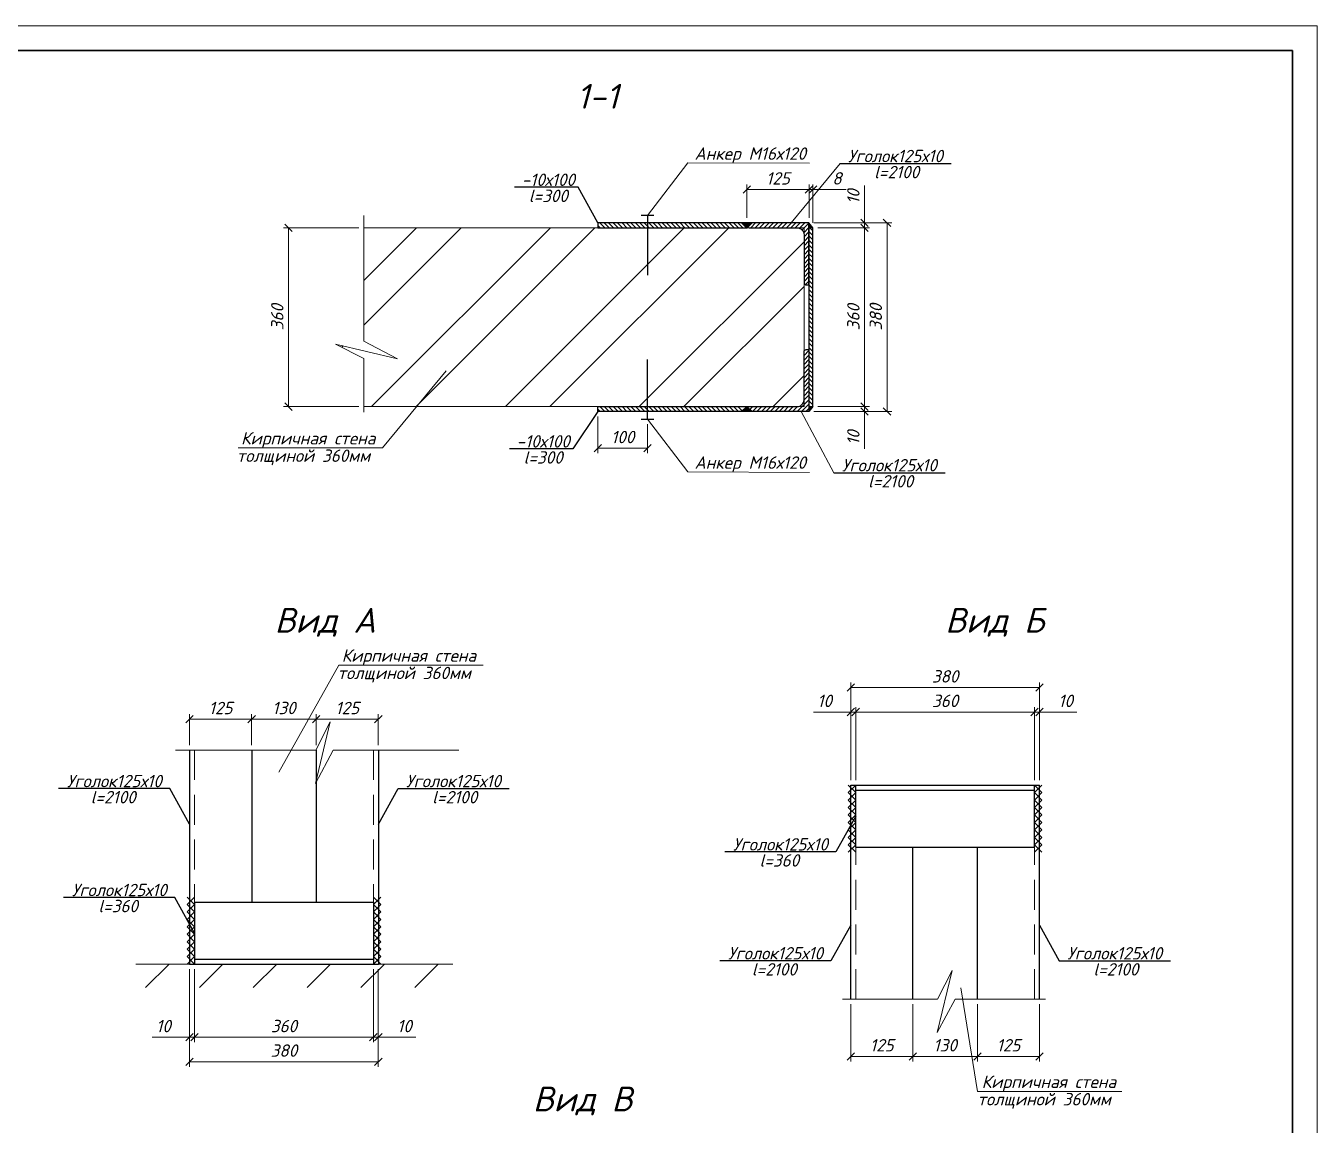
# Model space of a CAD drawing. Header units: millimetres. Extents: x 19346 to 188849, y 18183 to 1386204.
# Drawn here: x 121005 to 123604, y 27847 to 30060 of the extents above; entities that cross this region are included whole.
import ezdxf

# ---------------------------------------------------------------- set-up
doc = ezdxf.new("R2010")
doc.units = ezdxf.units.MM
doc.linetypes.add('Пунктир 2мм', pattern=[3, 2, -1])
doc.layers.get('DEFPOINTS').update_dxf_attribs({"color": 1})
doc.layers.add('013', color=7, linetype='Continuous', lineweight=13)
doc.layers.add('030', color=7, linetype='Continuous', lineweight=30)
doc.styles.add('10', font='isocpeui.ttf', dxfattribs={"height": 25})
doc.styles.add('GOST', font='isocpeur.TTF')
doc.dimstyles.new('10', dxfattribs={"dimtxt": 37.5, "dimasz": 15, "dimexe": 10, "dimexo": 10, "dimgap": 10, "dimtad": 1, "dimtxsty": '10', "dimblk": 'OBLIQUE', "dimcen": 2.5, "dimadec": 0, "dimazin": 0, "dimtfac": 1, "dimtmove": 0, "dimatfit": 3, "dimfxl": 1, "dimlwd": 15, "dimlwe": 15, "dimarcsym": 0})
pattern_1 = [(135, (7782.355, 509.553), (-4.49012806, -4.49012806), [])]

# ---------------------------------------------------------------- blocks, each defined once
blk = doc.blocks.new('*U16')
at = {"color": 44, "lineweight": 20, "ltscale": 10}
for p, q in [((594, 420), (0, 420)), ((594, 0), (594, 420))]:
    blk.add_line(p, q, dxfattribs=at)
at = {"color": 137, "lineweight": 35, "ltscale": 10}
for p, q in [((589, 415), (20, 415)), ((589, 5), (589, 415))]:
    blk.add_line(p, q, dxfattribs=at)
at = {"color": 44, "lineweight": 13, "style": 'GOST', "oblique": 10, "width": 0.8}
for tag in ['ФОРМАТВЕРТ', 'ФОРМАТГОРИЗ']:
    blk.add_attdef(tag, (542.98, 1.6), '', height=2, dxfattribs=at)
blk = doc.blocks.new('*U174')
blk.add_lwpolyline([(-34.5, 90.5), (-29.1, 90.5, -0.414214), (-24.5, 85.9), (-24.5, -10.5, 0.414214), (-10.5, -24.5), (85.9, -24.5, -0.414214), (90.5, -29.1), (90.5, -34.5), (-34.5, -34.5)], format="xyb", close=True)
blk = doc.blocks.new('_OBLIQUE')
at = {"color": 0, "linetype": 'ByBlock'}
blk.add_line((-0.5, -0.5), (0.5, 0.5), dxfattribs=at)
blk = doc.blocks.new('*D244')
at = {"color": 0, "lineweight": 15, "ltscale": 100, "transparency": 16777216}
for p, q in [((121675.1, 29653.6), (121523.2, 29653.6)), ((121533.2, 29293.6), (121533.2, 29653.6)), ((121675.1, 29293.6), (121523.2, 29293.6))]:
    blk.add_line(p, q, dxfattribs=at)
at = {"layer": 'DEFPOINTS', "color": 0, "ltscale": 100, "transparency": 16777216}
for p in [(121533.2, 29653.6), (121685.1, 29653.6), (121685.1, 29293.6)]:
    blk.add_point(p, dxfattribs=at)
at = {"color": 0, "lineweight": 15, "ltscale": 100, "transparency": 16777216, "xscale": 15, "yscale": 15, "zscale": 15}
for p, rotation in [((121533.2, 29653.6), 90), ((121533.2, 29293.6), 270)]:
    blk.add_blockref('_OBLIQUE', p, dxfattribs=dict(at, rotation=rotation))
at = {"color": 0, "ltscale": 100, "transparency": 16777216, "insert": (121510.7, 29473.6), "char_height": 25, "attachment_point": 5, "rotation": 90, "style": '10'}
blk.add_mtext('360', dxfattribs=at)
blk = doc.blocks.new('*D245')
at = {"color": 0, "lineweight": 15, "ltscale": 100, "transparency": 16777216}
for p, q in [((122456.1, 29673.6), (122456.1, 29740.6)), ((122581.1, 29673.6), (122581.1, 29740.6)), ((122581.1, 29730.6), (122456.1, 29730.6))]:
    blk.add_line(p, q, dxfattribs=at)
at = {"layer": 'DEFPOINTS', "color": 0, "ltscale": 100, "transparency": 16777216}
for p in [(122456.1, 29730.6), (122456.1, 29663.6), (122581.1, 29663.6)]:
    blk.add_point(p, dxfattribs=at)
at = {"color": 0, "lineweight": 15, "ltscale": 100, "transparency": 16777216, "xscale": 15, "yscale": 15, "zscale": 15, "rotation": 180}
blk.add_blockref('_OBLIQUE', (122456.1, 29730.6), dxfattribs=at)
at = {"color": 0, "lineweight": 15, "ltscale": 100, "transparency": 16777216, "xscale": 15, "yscale": 15, "zscale": 15}
blk.add_blockref('_OBLIQUE', (122581.1, 29730.6), dxfattribs=at)
at = {"color": 0, "ltscale": 100, "transparency": 16777216, "insert": (122518.6, 29753.1), "char_height": 25, "attachment_point": 5, "style": '10'}
blk.add_mtext('125', dxfattribs=at)
blk = doc.blocks.new('*D246')
at = {"color": 0, "lineweight": 15, "ltscale": 100, "transparency": 16777216}
for p, q in [((122581.1, 29673.6), (122581.1, 29740.6)), ((122589.1, 29663.6), (122589.1, 29740.6)), ((122581.1, 29730.6), (122566.1, 29730.6)), ((122581.1, 29730.6), (122589.1, 29730.6)), ((122589.1, 29730.6), (122655.7, 29730.6))]:
    blk.add_line(p, q, dxfattribs=at)
at = {"layer": 'DEFPOINTS', "color": 0, "ltscale": 100, "transparency": 16777216}
for p in [(122589.1, 29730.6), (122581.1, 29663.6), (122589.1, 29653.6)]:
    blk.add_point(p, dxfattribs=at)
at = {"color": 0, "lineweight": 15, "ltscale": 100, "transparency": 16777216, "xscale": 15, "yscale": 15, "zscale": 15}
blk.add_blockref('_OBLIQUE', (122581.1, 29730.6), dxfattribs=at)
at = {"color": 0, "lineweight": 15, "ltscale": 100, "transparency": 16777216, "xscale": 15, "yscale": 15, "zscale": 15, "rotation": 180}
blk.add_blockref('_OBLIQUE', (122589.1, 29730.6), dxfattribs=at)
at = {"color": 0, "ltscale": 100, "transparency": 16777216, "insert": (122637.4, 29753.1), "char_height": 25, "attachment_point": 5, "style": '10'}
blk.add_mtext('8', dxfattribs=at)
blk = doc.blocks.new('*D247')
at = {"color": 0, "lineweight": 15, "ltscale": 100, "transparency": 16777216}
for p, q in [((122692.9, 29293.6), (122692.9, 29308.6)), ((122591.1, 29283.6), (122702.9, 29283.6)), ((122599.1, 29293.6), (122702.9, 29293.6)), ((122692.9, 29293.6), (122692.9, 29283.6)), ((122692.9, 29283.6), (122692.9, 29208.4))]:
    blk.add_line(p, q, dxfattribs=at)
at = {"layer": 'DEFPOINTS', "color": 0, "ltscale": 100, "transparency": 16777216}
for p in [(122581.1, 29283.6), (122589.1, 29293.6), (122692.9, 29283.6)]:
    blk.add_point(p, dxfattribs=at)
at = {"color": 0, "lineweight": 15, "ltscale": 100, "transparency": 16777216, "xscale": 15, "yscale": 15, "zscale": 15}
for p, rotation in [((122692.9, 29293.6), 270), ((122692.9, 29283.6), 90)]:
    blk.add_blockref('_OBLIQUE', p, dxfattribs=dict(at, rotation=rotation))
at = {"color": 0, "ltscale": 100, "transparency": 16777216, "insert": (122670.4, 29231), "char_height": 25, "attachment_point": 5, "rotation": 90, "style": '10'}
blk.add_mtext('10', dxfattribs=at)
blk = doc.blocks.new('*D248')
at = {"color": 0, "lineweight": 15, "ltscale": 100, "transparency": 16777216}
for p, q in [((122599.1, 29653.6), (122702.9, 29653.6)), ((122692.9, 29293.6), (122692.9, 29653.6)), ((122599.1, 29293.6), (122702.9, 29293.6))]:
    blk.add_line(p, q, dxfattribs=at)
at = {"layer": 'DEFPOINTS', "color": 0, "ltscale": 100, "transparency": 16777216}
for p in [(122589.1, 29653.6), (122692.9, 29653.6), (122589.1, 29293.6)]:
    blk.add_point(p, dxfattribs=at)
at = {"color": 0, "lineweight": 15, "ltscale": 100, "transparency": 16777216, "xscale": 15, "yscale": 15, "zscale": 15}
for p, rotation in [((122692.9, 29653.6), 90), ((122692.9, 29293.6), 270)]:
    blk.add_blockref('_OBLIQUE', p, dxfattribs=dict(at, rotation=rotation))
at = {"color": 0, "ltscale": 100, "transparency": 16777216, "insert": (122670.4, 29473.6), "char_height": 25, "attachment_point": 5, "rotation": 90, "style": '10'}
blk.add_mtext('360', dxfattribs=at)
blk = doc.blocks.new('*D214')
at = {"color": 0, "lineweight": 15, "ltscale": 100, "transparency": 16777216}
for p, q in [((122692.9, 29663.6), (122692.9, 29738.8)), ((122591.1, 29663.6), (122702.9, 29663.6)), ((122692.9, 29653.6), (122692.9, 29663.6)), ((122599.1, 29653.6), (122702.9, 29653.6)), ((122692.9, 29653.6), (122692.9, 29638.6))]:
    blk.add_line(p, q, dxfattribs=at)
at = {"layer": 'DEFPOINTS', "color": 0, "ltscale": 100, "transparency": 16777216}
for p in [(122581.1, 29663.6), (122692.9, 29663.6), (122589.1, 29653.6)]:
    blk.add_point(p, dxfattribs=at)
at = {"color": 0, "lineweight": 15, "ltscale": 100, "transparency": 16777216, "xscale": 15, "yscale": 15, "zscale": 15}
for p, rotation in [((122692.9, 29663.6), 270), ((122692.9, 29653.6), 90)]:
    blk.add_blockref('_OBLIQUE', p, dxfattribs=dict(at, rotation=rotation))
at = {"color": 0, "ltscale": 100, "transparency": 16777216, "insert": (122670.4, 29716.2), "char_height": 25, "attachment_point": 5, "rotation": 90, "style": '10'}
blk.add_mtext('10', dxfattribs=at)
blk = doc.blocks.new('*D215')
at = {"color": 0, "lineweight": 15, "ltscale": 100, "transparency": 16777216}
for p, q in [((122591.1, 29663.6), (122748.1, 29663.6)), ((122738.1, 29283.6), (122738.1, 29663.6)), ((122591.1, 29283.6), (122748.1, 29283.6))]:
    blk.add_line(p, q, dxfattribs=at)
at = {"layer": 'DEFPOINTS', "color": 0, "ltscale": 100, "transparency": 16777216}
for p in [(122581.1, 29663.6), (122738.1, 29663.6), (122581.1, 29283.6)]:
    blk.add_point(p, dxfattribs=at)
at = {"color": 0, "lineweight": 15, "ltscale": 100, "transparency": 16777216, "xscale": 15, "yscale": 15, "zscale": 15}
for p, rotation in [((122738.1, 29663.6), 90), ((122738.1, 29283.6), 270)]:
    blk.add_blockref('_OBLIQUE', p, dxfattribs=dict(at, rotation=rotation))
at = {"color": 0, "ltscale": 100, "transparency": 16777216, "insert": (122715.6, 29473.6), "char_height": 25, "attachment_point": 5, "rotation": 90, "style": '10'}
blk.add_mtext('380', dxfattribs=at)
blk = doc.blocks.new('*D249')
at = {"color": 0, "lineweight": 15, "ltscale": 100, "transparency": 16777216}
for p, q in [((122156.1, 29273.6), (122156.1, 29199.9)), ((122256.1, 29258.6), (122256.1, 29199.9)), ((122156.1, 29209.9), (122256.1, 29209.9))]:
    blk.add_line(p, q, dxfattribs=at)
at = {"layer": 'DEFPOINTS', "color": 0, "ltscale": 100, "transparency": 16777216}
for p in [(122156.1, 29283.6), (122256.1, 29268.6), (122256.1, 29209.9)]:
    blk.add_point(p, dxfattribs=at)
at = {"color": 0, "lineweight": 15, "ltscale": 100, "transparency": 16777216, "xscale": 15, "yscale": 15, "zscale": 15, "rotation": 180}
blk.add_blockref('_OBLIQUE', (122156.1, 29209.9), dxfattribs=at)
at = {"color": 0, "lineweight": 15, "ltscale": 100, "transparency": 16777216, "xscale": 15, "yscale": 15, "zscale": 15}
blk.add_blockref('_OBLIQUE', (122256.1, 29209.9), dxfattribs=at)
at = {"color": 0, "ltscale": 100, "transparency": 16777216, "insert": (122206.1, 29232.4), "char_height": 25, "attachment_point": 5, "style": '10'}
blk.add_mtext('100', dxfattribs=at)
blk = doc.blocks.new('*D211')
at = {"color": 0, "lineweight": 15, "ltscale": 100, "transparency": 16777216}
for p, q in [((121344.1, 28161.4), (121344.1, 28014.1)), ((121704.1, 28161.4), (121704.1, 28014.1)), ((121344.1, 28024.1), (121704.1, 28024.1))]:
    blk.add_line(p, q, dxfattribs=at)
at = {"layer": 'DEFPOINTS', "color": 0, "ltscale": 100, "transparency": 16777216}
for p in [(121344.1, 28171.4), (121704.1, 28171.4), (121704.1, 28024.1)]:
    blk.add_point(p, dxfattribs=at)
at = {"color": 0, "lineweight": 15, "ltscale": 100, "transparency": 16777216, "xscale": 15, "yscale": 15, "zscale": 15, "rotation": 180}
blk.add_blockref('_OBLIQUE', (121344.1, 28024.1), dxfattribs=at)
at = {"color": 0, "lineweight": 15, "ltscale": 100, "transparency": 16777216, "xscale": 15, "yscale": 15, "zscale": 15}
blk.add_blockref('_OBLIQUE', (121704.1, 28024.1), dxfattribs=at)
at = {"color": 0, "ltscale": 100, "transparency": 16777216, "insert": (121524.1, 28046.6), "char_height": 25, "attachment_point": 5, "style": '10'}
blk.add_mtext('360', dxfattribs=at)
blk = doc.blocks.new('*D230')
at = {"layer": '013', "color": 0, "lineweight": 15, "ltscale": 100, "transparency": 16777216}
for p, q in [((121334.1, 28161.4), (121334.1, 28014.1)), ((121344.1, 28161.4), (121344.1, 28014.1)), ((121334.1, 28024.1), (121259, 28024.1)), ((121344.1, 28024.1), (121334.1, 28024.1)), ((121344.1, 28024.1), (121359.1, 28024.1))]:
    blk.add_line(p, q, dxfattribs=at)
at = {"layer": 'DEFPOINTS', "color": 0, "ltscale": 100, "transparency": 16777216}
for p in [(121334.1, 28171.4), (121344.1, 28171.4), (121334.1, 28024.1)]:
    blk.add_point(p, dxfattribs=at)
at = {"layer": '013', "color": 0, "lineweight": 15, "ltscale": 100, "transparency": 16777216, "xscale": 15, "yscale": 15, "zscale": 15}
blk.add_blockref('_OBLIQUE', (121334.1, 28024.1), dxfattribs=at)
at = {"layer": '013', "color": 0, "lineweight": 15, "ltscale": 100, "transparency": 16777216, "xscale": 15, "yscale": 15, "zscale": 15, "rotation": 180}
blk.add_blockref('_OBLIQUE', (121344.1, 28024.1), dxfattribs=at)
at = {"layer": '013', "color": 0, "ltscale": 100, "transparency": 16777216, "insert": (121281.6, 28046.6), "char_height": 25, "attachment_point": 5, "style": '10'}
blk.add_mtext('10', dxfattribs=at)
blk = doc.blocks.new('*D226')
at = {"layer": '013', "color": 0, "lineweight": 15, "ltscale": 100, "transparency": 16777216}
for p, q in [((121704.1, 28161.4), (121704.1, 28014.1)), ((121714.1, 28161.4), (121714.1, 28014.1)), ((121704.1, 28024.1), (121689.1, 28024.1)), ((121704.1, 28024.1), (121714.1, 28024.1)), ((121714.1, 28024.1), (121789.3, 28024.1))]:
    blk.add_line(p, q, dxfattribs=at)
at = {"layer": 'DEFPOINTS', "color": 0, "ltscale": 100, "transparency": 16777216}
for p in [(121704.1, 28171.4), (121714.1, 28171.4), (121714.1, 28024.1)]:
    blk.add_point(p, dxfattribs=at)
at = {"layer": '013', "color": 0, "lineweight": 15, "ltscale": 100, "transparency": 16777216, "xscale": 15, "yscale": 15, "zscale": 15}
blk.add_blockref('_OBLIQUE', (121704.1, 28024.1), dxfattribs=at)
at = {"layer": '013', "color": 0, "lineweight": 15, "ltscale": 100, "transparency": 16777216, "xscale": 15, "yscale": 15, "zscale": 15, "rotation": 180}
blk.add_blockref('_OBLIQUE', (121714.1, 28024.1), dxfattribs=at)
at = {"layer": '013', "color": 0, "ltscale": 100, "transparency": 16777216, "insert": (121766.7, 28046.6), "char_height": 25, "attachment_point": 5, "style": '10'}
blk.add_mtext('10', dxfattribs=at)
blk = doc.blocks.new('*D222')
at = {"layer": '013', "color": 0, "lineweight": 15, "ltscale": 100, "transparency": 16777216}
for p, q in [((121334.1, 28161.4), (121334.1, 27964.8)), ((121714.1, 28161.4), (121714.1, 27964.8)), ((121334.1, 27974.8), (121714.1, 27974.8))]:
    blk.add_line(p, q, dxfattribs=at)
at = {"layer": 'DEFPOINTS', "color": 0, "ltscale": 100, "transparency": 16777216}
for p in [(121334.1, 28171.4), (121714.1, 28171.4), (121714.1, 27974.8)]:
    blk.add_point(p, dxfattribs=at)
at = {"layer": '013', "color": 0, "lineweight": 15, "ltscale": 100, "transparency": 16777216, "xscale": 15, "yscale": 15, "zscale": 15, "rotation": 180}
blk.add_blockref('_OBLIQUE', (121334.1, 27974.8), dxfattribs=at)
at = {"layer": '013', "color": 0, "lineweight": 15, "ltscale": 100, "transparency": 16777216, "xscale": 15, "yscale": 15, "zscale": 15}
blk.add_blockref('_OBLIQUE', (121714.1, 27974.8), dxfattribs=at)
at = {"layer": '013', "color": 0, "ltscale": 100, "transparency": 16777216, "insert": (121524.1, 27997.3), "char_height": 25, "attachment_point": 5, "style": '10'}
blk.add_mtext('380', dxfattribs=at)
blk = doc.blocks.new('*D223')
at = {"color": 0, "lineweight": 15, "ltscale": 100, "transparency": 16777216}
for p, q in [((122675.1, 28541.6), (122675.1, 28688.8)), ((122675.1, 28678.8), (123035.1, 28678.8)), ((123035.1, 28541.6), (123035.1, 28688.8))]:
    blk.add_line(p, q, dxfattribs=at)
at = {"layer": 'DEFPOINTS', "color": 0, "ltscale": 100, "transparency": 16777216}
for p in [(123035.1, 28678.8), (122675.1, 28531.6), (123035.1, 28531.6)]:
    blk.add_point(p, dxfattribs=at)
at = {"color": 0, "lineweight": 15, "ltscale": 100, "transparency": 16777216, "xscale": 15, "yscale": 15, "zscale": 15, "rotation": 180}
blk.add_blockref('_OBLIQUE', (122675.1, 28678.8), dxfattribs=at)
at = {"color": 0, "lineweight": 15, "ltscale": 100, "transparency": 16777216, "xscale": 15, "yscale": 15, "zscale": 15}
blk.add_blockref('_OBLIQUE', (123035.1, 28678.8), dxfattribs=at)
at = {"color": 0, "ltscale": 100, "transparency": 16777216, "insert": (122855.1, 28701.3), "char_height": 25, "attachment_point": 5, "style": '10'}
blk.add_mtext('360', dxfattribs=at)
blk = doc.blocks.new('*D251')
at = {"layer": '013', "color": 0, "lineweight": 15, "ltscale": 100, "transparency": 16777216}
for p, q in [((122665.1, 28678.8), (122589.9, 28678.8)), ((122665.1, 28541.6), (122665.1, 28688.8)), ((122675.1, 28678.8), (122665.1, 28678.8)), ((122675.1, 28541.6), (122675.1, 28688.8)), ((122675.1, 28678.8), (122690.1, 28678.8))]:
    blk.add_line(p, q, dxfattribs=at)
at = {"layer": 'DEFPOINTS', "color": 0, "ltscale": 100, "transparency": 16777216}
for p in [(122665.1, 28678.8), (122665.1, 28531.6), (122675.1, 28531.6)]:
    blk.add_point(p, dxfattribs=at)
at = {"layer": '013', "color": 0, "lineweight": 15, "ltscale": 100, "transparency": 16777216, "xscale": 15, "yscale": 15, "zscale": 15}
blk.add_blockref('_OBLIQUE', (122665.1, 28678.8), dxfattribs=at)
at = {"layer": '013', "color": 0, "lineweight": 15, "ltscale": 100, "transparency": 16777216, "xscale": 15, "yscale": 15, "zscale": 15, "rotation": 180}
blk.add_blockref('_OBLIQUE', (122675.1, 28678.8), dxfattribs=at)
at = {"layer": '013', "color": 0, "ltscale": 100, "transparency": 16777216, "insert": (122612.5, 28701.3), "char_height": 25, "attachment_point": 5, "style": '10'}
blk.add_mtext('10', dxfattribs=at)
blk = doc.blocks.new('*D224')
at = {"layer": '013', "color": 0, "lineweight": 15, "ltscale": 100, "transparency": 16777216}
for p, q in [((123035.1, 28678.8), (123020.1, 28678.8)), ((123035.1, 28541.6), (123035.1, 28688.8)), ((123035.1, 28678.8), (123045.1, 28678.8)), ((123045.1, 28541.6), (123045.1, 28688.8)), ((123045.1, 28678.8), (123120.3, 28678.8))]:
    blk.add_line(p, q, dxfattribs=at)
at = {"layer": 'DEFPOINTS', "color": 0, "ltscale": 100, "transparency": 16777216}
for p in [(123045.1, 28678.8), (123035.1, 28531.6), (123045.1, 28531.6)]:
    blk.add_point(p, dxfattribs=at)
at = {"layer": '013', "color": 0, "lineweight": 15, "ltscale": 100, "transparency": 16777216, "xscale": 15, "yscale": 15, "zscale": 15}
blk.add_blockref('_OBLIQUE', (123035.1, 28678.8), dxfattribs=at)
at = {"layer": '013', "color": 0, "lineweight": 15, "ltscale": 100, "transparency": 16777216, "xscale": 15, "yscale": 15, "zscale": 15, "rotation": 180}
blk.add_blockref('_OBLIQUE', (123045.1, 28678.8), dxfattribs=at)
at = {"layer": '013', "color": 0, "ltscale": 100, "transparency": 16777216, "insert": (123097.7, 28701.3), "char_height": 25, "attachment_point": 5, "style": '10'}
blk.add_mtext('10', dxfattribs=at)
blk = doc.blocks.new('*D225')
at = {"layer": '013', "color": 0, "lineweight": 15, "ltscale": 100, "transparency": 16777216}
for p, q in [((122665.1, 28541.6), (122665.1, 28738.1)), ((122665.1, 28728.1), (123045.1, 28728.1)), ((123045.1, 28541.6), (123045.1, 28738.1))]:
    blk.add_line(p, q, dxfattribs=at)
at = {"layer": 'DEFPOINTS', "color": 0, "ltscale": 100, "transparency": 16777216}
for p in [(123045.1, 28728.1), (122665.1, 28531.6), (123045.1, 28531.6)]:
    blk.add_point(p, dxfattribs=at)
at = {"layer": '013', "color": 0, "lineweight": 15, "ltscale": 100, "transparency": 16777216, "xscale": 15, "yscale": 15, "zscale": 15, "rotation": 180}
blk.add_blockref('_OBLIQUE', (122665.1, 28728.1), dxfattribs=at)
at = {"layer": '013', "color": 0, "lineweight": 15, "ltscale": 100, "transparency": 16777216, "xscale": 15, "yscale": 15, "zscale": 15}
blk.add_blockref('_OBLIQUE', (123045.1, 28728.1), dxfattribs=at)
at = {"layer": '013', "color": 0, "ltscale": 100, "transparency": 16777216, "insert": (122855.1, 28750.6), "char_height": 25, "attachment_point": 5, "style": '10'}
blk.add_mtext('380', dxfattribs=at)
blk = doc.blocks.new('*D252')
at = {"layer": '013', "color": 0, "lineweight": 15, "ltscale": 100, "transparency": 16777216}
for p, q in [((121334.1, 28612), (121334.1, 28674.4)), ((121459.1, 28612), (121459.1, 28674.4)), ((121334.1, 28664.4), (121459.1, 28664.4))]:
    blk.add_line(p, q, dxfattribs=at)
at = {"layer": 'DEFPOINTS', "color": 0, "ltscale": 100, "transparency": 16777216}
for p in [(121459.1, 28664.4), (121334.1, 28602), (121459.1, 28602)]:
    blk.add_point(p, dxfattribs=at)
at = {"layer": '013', "color": 0, "lineweight": 15, "ltscale": 100, "transparency": 16777216, "xscale": 15, "yscale": 15, "zscale": 15, "rotation": 180}
blk.add_blockref('_OBLIQUE', (121334.1, 28664.4), dxfattribs=at)
at = {"layer": '013', "color": 0, "lineweight": 15, "ltscale": 100, "transparency": 16777216, "xscale": 15, "yscale": 15, "zscale": 15}
blk.add_blockref('_OBLIQUE', (121459.1, 28664.4), dxfattribs=at)
at = {"layer": '013', "color": 0, "ltscale": 100, "transparency": 16777216, "insert": (121396.6, 28686.9), "char_height": 25, "attachment_point": 5, "style": '10'}
blk.add_mtext('125', dxfattribs=at)
blk = doc.blocks.new('*D253')
at = {"layer": '013', "color": 0, "lineweight": 15, "ltscale": 100, "transparency": 16777216}
for p, q in [((121459.1, 28612), (121459.1, 28674.4)), ((121589.1, 28612), (121589.1, 28674.4)), ((121459.1, 28664.4), (121589.1, 28664.4))]:
    blk.add_line(p, q, dxfattribs=at)
at = {"layer": 'DEFPOINTS', "color": 0, "ltscale": 100, "transparency": 16777216}
for p in [(121589.1, 28664.4), (121459.1, 28602), (121589.1, 28602)]:
    blk.add_point(p, dxfattribs=at)
at = {"layer": '013', "color": 0, "lineweight": 15, "ltscale": 100, "transparency": 16777216, "xscale": 15, "yscale": 15, "zscale": 15, "rotation": 180}
blk.add_blockref('_OBLIQUE', (121459.1, 28664.4), dxfattribs=at)
at = {"layer": '013', "color": 0, "lineweight": 15, "ltscale": 100, "transparency": 16777216, "xscale": 15, "yscale": 15, "zscale": 15}
blk.add_blockref('_OBLIQUE', (121589.1, 28664.4), dxfattribs=at)
at = {"layer": '013', "color": 0, "ltscale": 100, "transparency": 16777216, "insert": (121524.1, 28686.9), "char_height": 25, "attachment_point": 5, "style": '10'}
blk.add_mtext('130', dxfattribs=at)
blk = doc.blocks.new('*D254')
at = {"layer": '013', "color": 0, "lineweight": 15, "ltscale": 100, "transparency": 16777216}
for p, q in [((121589.1, 28612), (121589.1, 28674.4)), ((121714.1, 28612), (121714.1, 28674.4)), ((121589.1, 28664.4), (121714.1, 28664.4))]:
    blk.add_line(p, q, dxfattribs=at)
at = {"layer": 'DEFPOINTS', "color": 0, "ltscale": 100, "transparency": 16777216}
for p in [(121714.1, 28664.4), (121589.1, 28602), (121714.1, 28602)]:
    blk.add_point(p, dxfattribs=at)
at = {"layer": '013', "color": 0, "lineweight": 15, "ltscale": 100, "transparency": 16777216, "xscale": 15, "yscale": 15, "zscale": 15, "rotation": 180}
blk.add_blockref('_OBLIQUE', (121589.1, 28664.4), dxfattribs=at)
at = {"layer": '013', "color": 0, "lineweight": 15, "ltscale": 100, "transparency": 16777216, "xscale": 15, "yscale": 15, "zscale": 15}
blk.add_blockref('_OBLIQUE', (121714.1, 28664.4), dxfattribs=at)
at = {"layer": '013', "color": 0, "ltscale": 100, "transparency": 16777216, "insert": (121651.6, 28686.9), "char_height": 25, "attachment_point": 5, "style": '10'}
blk.add_mtext('125', dxfattribs=at)
blk = doc.blocks.new('*D227')
at = {"layer": '013', "color": 0, "lineweight": 15, "ltscale": 100, "transparency": 16777216}
for p, q in [((122665.1, 28090.9), (122665.1, 27975.5)), ((122790.1, 28090.9), (122790.1, 27975.5)), ((122665.1, 27985.5), (122790.1, 27985.5))]:
    blk.add_line(p, q, dxfattribs=at)
at = {"layer": 'DEFPOINTS', "color": 0, "ltscale": 100, "transparency": 16777216}
for p in [(122665.1, 28100.9), (122790.1, 28100.9), (122790.1, 27985.5)]:
    blk.add_point(p, dxfattribs=at)
at = {"layer": '013', "color": 0, "lineweight": 15, "ltscale": 100, "transparency": 16777216, "xscale": 15, "yscale": 15, "zscale": 15, "rotation": 180}
blk.add_blockref('_OBLIQUE', (122665.1, 27985.5), dxfattribs=at)
at = {"layer": '013', "color": 0, "lineweight": 15, "ltscale": 100, "transparency": 16777216, "xscale": 15, "yscale": 15, "zscale": 15}
blk.add_blockref('_OBLIQUE', (122790.1, 27985.5), dxfattribs=at)
at = {"layer": '013', "color": 0, "ltscale": 100, "transparency": 16777216, "insert": (122727.6, 28008), "char_height": 25, "attachment_point": 5, "style": '10'}
blk.add_mtext('125', dxfattribs=at)
blk = doc.blocks.new('*D228')
at = {"layer": '013', "color": 0, "lineweight": 15, "ltscale": 100, "transparency": 16777216}
for p, q in [((122790.1, 28090.9), (122790.1, 27975.5)), ((122920.1, 28090.9), (122920.1, 27975.5)), ((122790.1, 27985.5), (122920.1, 27985.5))]:
    blk.add_line(p, q, dxfattribs=at)
at = {"layer": 'DEFPOINTS', "color": 0, "ltscale": 100, "transparency": 16777216}
for p in [(122790.1, 28100.9), (122920.1, 28100.9), (122920.1, 27985.5)]:
    blk.add_point(p, dxfattribs=at)
at = {"layer": '013', "color": 0, "lineweight": 15, "ltscale": 100, "transparency": 16777216, "xscale": 15, "yscale": 15, "zscale": 15, "rotation": 180}
blk.add_blockref('_OBLIQUE', (122790.1, 27985.5), dxfattribs=at)
at = {"layer": '013', "color": 0, "lineweight": 15, "ltscale": 100, "transparency": 16777216, "xscale": 15, "yscale": 15, "zscale": 15}
blk.add_blockref('_OBLIQUE', (122920.1, 27985.5), dxfattribs=at)
at = {"layer": '013', "color": 0, "ltscale": 100, "transparency": 16777216, "insert": (122855.1, 28008), "char_height": 25, "attachment_point": 5, "style": '10'}
blk.add_mtext('130', dxfattribs=at)
blk = doc.blocks.new('*D229')
at = {"layer": '013', "color": 0, "lineweight": 15, "ltscale": 100, "transparency": 16777216}
for p, q in [((122920.1, 28090.9), (122920.1, 27975.5)), ((123045.1, 28090.9), (123045.1, 27975.5)), ((122920.1, 27985.5), (123045.1, 27985.5))]:
    blk.add_line(p, q, dxfattribs=at)
at = {"layer": 'DEFPOINTS', "color": 0, "ltscale": 100, "transparency": 16777216}
for p in [(122920.1, 28100.9), (123045.1, 28100.9), (123045.1, 27985.5)]:
    blk.add_point(p, dxfattribs=at)
at = {"layer": '013', "color": 0, "lineweight": 15, "ltscale": 100, "transparency": 16777216, "xscale": 15, "yscale": 15, "zscale": 15, "rotation": 180}
blk.add_blockref('_OBLIQUE', (122920.1, 27985.5), dxfattribs=at)
at = {"layer": '013', "color": 0, "lineweight": 15, "ltscale": 100, "transparency": 16777216, "xscale": 15, "yscale": 15, "zscale": 15}
blk.add_blockref('_OBLIQUE', (123045.1, 27985.5), dxfattribs=at)
at = {"layer": '013', "color": 0, "ltscale": 100, "transparency": 16777216, "insert": (122982.6, 28008), "char_height": 25, "attachment_point": 5, "style": '10'}
blk.add_mtext('125', dxfattribs=at)

msp = doc.modelspace()

# ---------------------------------------------------------------- hatches: boundary and pattern name
at = {"layer": '013', "ltscale": 100}
h = msp.add_hatch(dxfattribs=at)
h.set_pattern_fill('ANSI31', color=256, scale=2, angle=90)
h.set_pattern_definition(pattern_1)
h.paths.add_polyline_path([(122445.447, 29663.593), (122156.053, 29663.593), (122156.053, 29653.593), (122455.447, 29653.593)])
h = msp.add_hatch(color=256, dxfattribs=at)
h.dxf.hatch_style = 1
h.paths.add_polyline_path([(122445.447, 29663.593), (122466.66, 29663.593), (122456.053, 29652.987)])
h = msp.add_hatch(dxfattribs=at)
h.set_pattern_fill('ANSI31', color=256, scale=2)
h.set_pattern_definition([(45, (122568.9736, 29651.117), (-4.49013, 4.49013), [])])
h.paths.add_polyline_path([(122571.053, 29653.593), (122557.053, 29653.593, -0.41421356), (122571.053, 29639.593)], flags=17)
h.paths.add_polyline_path([(122581.053, 29663.593), (122456.053, 29663.593), (122456.053, 29658.193, 0.41421356), (122460.653, 29653.593), (122557.053, 29653.593), (122571.053, 29653.593), (122571.053, 29543.193, 0.41421356), (122575.653, 29538.593), (122581.053, 29538.593)])
h = msp.add_hatch(color=256, dxfattribs=at)
h.dxf.hatch_style = 1
h.paths.add_polyline_path([(122589.053, 29653.593), (122581.053, 29653.593), (122581.053, 29663.593)])
h = msp.add_hatch(dxfattribs=at)
h.set_pattern_fill('ANSI32', color=256, scale=20)
h.paths.add_polyline_path([(122571.053, 29639.593, 0.41421356), (122557.053, 29653.593), (122460.653, 29653.593), (122456.66, 29653.593), (122456.053, 29652.987), (122455.447, 29653.593), (122156.053, 29653.593), (121685.141, 29653.593), (121685.141, 29425.662), (121752.381, 29389.765), (121627.85, 29419.677), (121685.141, 29390.641), (121685.141, 29293.593), (122455.447, 29293.593), (122456.053, 29294.2), (122456.66, 29293.593), (122557.053, 29293.593, 0.41421356), (122571.053, 29307.593), (122571.053, 29403.993)])
h = msp.add_hatch(dxfattribs=at)
h.set_pattern_fill('ANSI31', color=256, scale=2, angle=90)
h.set_pattern_definition(pattern_1)
h.paths.add_polyline_path([(122589.053, 29653.593), (122581.053, 29653.593), (122581.053, 29293.593), (122589.053, 29293.593)])
h = msp.add_hatch(dxfattribs=at)
h.set_pattern_fill('ANSI31', color=256, scale=2)
h.set_pattern_definition([(45, (122569.489, 29296.0276), (-4.49013, 4.49013), [])])
h.paths.add_polyline_path([(122571.053, 29307.593, -0.41421356), (122557.053, 29293.593), (122571.053, 29293.593)], flags=17)
h.paths.add_polyline_path([(122581.053, 29408.593), (122575.653, 29408.593, 0.41421356), (122571.053, 29403.993), (122571.053, 29307.593), (122571.053, 29293.593), (122460.653, 29293.593, 0.41421356), (122456.053, 29288.993), (122456.053, 29283.593), (122581.053, 29283.593)])
h = msp.add_hatch(dxfattribs=at)
h.set_pattern_fill('ANSI31', color=256, scale=2, angle=90)
h.set_pattern_definition([(135, (7782.355, 139.553), (-4.49012806, -4.49012806), [])])
h.paths.add_polyline_path([(122445.447, 29293.593), (122156.053, 29293.593), (122156.053, 29283.593), (122455.447, 29283.593)])
h = msp.add_hatch(color=256, dxfattribs=at)
h.dxf.hatch_style = 1
h.paths.add_polyline_path([(122445.447, 29283.593), (122466.66, 29283.593), (122456.053, 29294.2)])
h = msp.add_hatch(color=256, dxfattribs=at)
h.dxf.hatch_style = 1
h.paths.add_polyline_path([(122589.053, 29293.593), (122581.053, 29293.593), (122581.053, 29283.593)])

# ---------------------------------------------------------------- linework, layer by layer
at = {"ltscale": 100}
for p, q in [((122643.606, 29783.109), (122867.347, 29783.109)), ((122116.251, 29735.257), (121988.36, 29735.257)), ((122156.053, 29663.593), (122116.251, 29735.257)), ((122268.553, 29678.593), (122243.553, 29678.593)), ((122256.053, 29678.593), (122256.053, 29558.593)), ((122445.447, 29663.593), (122456.053, 29652.987)), ((122466.66, 29663.593), (122445.447, 29663.593)), ((122456.053, 29652.987), (122466.66, 29663.593)), ((122589.053, 29653.593), (122581.053, 29663.593)), ((122256.053, 29268.593), (122256.053, 29388.593)), ((122156.053, 29283.593), (122105.863, 29208.631)), ((122445.447, 29283.593), (122456.053, 29294.2)), ((122466.66, 29283.593), (122445.447, 29283.593)), ((122456.053, 29294.2), (122466.66, 29283.593)), ((122589.053, 29293.593), (122581.053, 29283.593)), ((122243.553, 29268.593), (122268.553, 29268.593)), ((122105.863, 29208.631), (121977.972, 29208.631)), ((122631.396, 29160.674), (122855.137, 29160.674)), ((121294.34, 28524.782), (121070.598, 28524.782)), ((121334.142, 28453.118), (121294.34, 28524.782)), ((121714.142, 28453.118), (121753.944, 28524.782)), ((121753.944, 28524.782), (121977.685, 28524.782)), ((122675.118, 28531.558), (122660.118, 28516.558)), ((122660.118, 28531.558), (122675.118, 28516.558)), ((122665.118, 28531.558), (123035.118, 28531.558)), ((123050.118, 28531.558), (123035.118, 28516.558)), ((123035.118, 28531.558), (123050.118, 28516.558)), ((122675.118, 28516.558), (122660.118, 28501.558)), ((122660.118, 28516.558), (122675.118, 28501.558)), ((122675.118, 28501.558), (122660.118, 28486.558)), ((122660.118, 28501.558), (122675.118, 28486.558)), ((123050.118, 28516.558), (123035.118, 28501.558)), ((123035.118, 28516.558), (123050.118, 28501.558)), ((123050.118, 28501.558), (123035.118, 28486.558)), ((123035.118, 28501.558), (123050.118, 28486.558)), ((122675.118, 28469.058), (122635.316, 28397.394)), ((122675.118, 28486.558), (122660.118, 28471.558)), ((122660.118, 28486.558), (122675.118, 28471.558)), ((122675.118, 28471.558), (122660.118, 28456.558)), ((122660.118, 28471.558), (122675.118, 28456.558)), ((123050.118, 28486.558), (123035.118, 28471.558)), ((123035.118, 28486.558), (123050.118, 28471.558)), ((123050.118, 28471.558), (123035.118, 28456.558)), ((123035.118, 28471.558), (123050.118, 28456.558)), ((122675.118, 28456.558), (122660.118, 28441.558)), ((122660.118, 28456.558), (122675.118, 28441.558)), ((122675.118, 28441.558), (122660.118, 28426.558)), ((122660.118, 28441.558), (122675.118, 28426.558)), ((123050.118, 28456.558), (123035.118, 28441.558)), ((123035.118, 28456.558), (123050.118, 28441.558)), ((123050.118, 28441.558), (123035.118, 28426.558)), ((123035.118, 28441.558), (123050.118, 28426.558)), ((122675.118, 28426.558), (122660.118, 28411.558)), ((122660.118, 28426.558), (122675.118, 28411.558)), ((123050.118, 28426.558), (123035.118, 28411.558)), ((123035.118, 28426.558), (123050.118, 28411.558)), ((122635.316, 28397.394), (122411.575, 28397.394)), ((122675.118, 28411.558), (122660.118, 28396.558)), ((122660.118, 28411.558), (122675.118, 28396.558)), ((123050.118, 28411.558), (123035.118, 28396.558)), ((123035.118, 28411.558), (123050.118, 28396.558)), ((121304.34, 28305.516), (121080.598, 28305.516)), ((121344.142, 28233.852), (121304.34, 28305.516)), ((121344.142, 28291.352), (121329.142, 28306.352)), ((121329.142, 28291.352), (121344.142, 28306.352)), ((121344.142, 28276.352), (121329.142, 28291.352)), ((121329.142, 28276.352), (121344.142, 28291.352)), ((121719.142, 28291.352), (121704.142, 28306.352)), ((121704.142, 28291.352), (121719.142, 28306.352)), ((121719.142, 28276.352), (121704.142, 28291.352)), ((121704.142, 28276.352), (121719.142, 28291.352)), ((121344.142, 28261.352), (121329.142, 28276.352)), ((121329.142, 28261.352), (121344.142, 28276.352)), ((121344.142, 28246.352), (121329.142, 28261.352)), ((121329.142, 28246.352), (121344.142, 28261.352)), ((121719.142, 28261.352), (121704.142, 28276.352)), ((121704.142, 28261.352), (121719.142, 28276.352)), ((121719.142, 28246.352), (121704.142, 28261.352)), ((121704.142, 28246.352), (121719.142, 28261.352)), ((121344.142, 28231.352), (121329.142, 28246.352)), ((121329.142, 28231.352), (121344.142, 28246.352)), ((121344.142, 28216.352), (121329.142, 28231.352)), ((121329.142, 28216.352), (121344.142, 28231.352)), ((121719.142, 28231.352), (121704.142, 28246.352)), ((121704.142, 28231.352), (121719.142, 28246.352)), ((121719.142, 28216.352), (121704.142, 28231.352)), ((121704.142, 28216.352), (121719.142, 28231.352)), ((122665.118, 28249.793), (122625.316, 28178.129)), ((123045.118, 28249.793), (123084.921, 28178.129)), ((121344.142, 28201.352), (121329.142, 28216.352)), ((121329.142, 28201.352), (121344.142, 28216.352)), ((121719.142, 28201.352), (121704.142, 28216.352)), ((121704.142, 28201.352), (121719.142, 28216.352)), ((121344.142, 28186.352), (121329.142, 28201.352)), ((121329.142, 28186.352), (121344.142, 28201.352)), ((121344.142, 28171.352), (121329.142, 28186.352)), ((121329.142, 28171.352), (121344.142, 28186.352)), ((121719.142, 28186.352), (121704.142, 28201.352)), ((121704.142, 28186.352), (121719.142, 28201.352)), ((121719.142, 28171.352), (121704.142, 28186.352)), ((121704.142, 28171.352), (121719.142, 28186.352)), ((121334.142, 28171.352), (121704.142, 28171.352)), ((122625.316, 28178.129), (122401.575, 28178.129)), ((123084.921, 28178.129), (123308.662, 28178.129))]:
    msp.add_line(p, q, dxfattribs=at)
at = {"layer": '013', "ltscale": 100}
for p, q in [((122545.297, 29663.593), (122643.606, 29783.109)), ((122631.396, 29160.674), (122565.377, 29283.593)), ((121225.795, 28171.352), (121864.418, 28171.352)), ((121245.716, 28124.431), (121292.957, 28171.352)), ((121354.063, 28124.431), (121401.304, 28171.352)), ((121462.41, 28124.431), (121509.651, 28171.352)), ((121570.756, 28124.431), (121617.997, 28171.352)), ((121679.103, 28124.431), (121726.344, 28171.352)), ((121787.45, 28124.431), (121834.691, 28171.352))]:
    msp.add_line(p, q, dxfattribs=at)
at = {"layer": '013', "linetype": 'Пунктир 2мм', "ltscale": 30}
for p, q in [((121344.142, 28601.985), (121344.142, 28296.352)), ((121704.142, 28601.985), (121704.142, 28296.352)), ((122675.118, 28100.925), (122675.118, 28406.558)), ((123035.118, 28100.925), (123035.118, 28406.558))]:
    msp.add_line(p, q, dxfattribs=at)
at = {"layer": '013', "ltscale": 100}
for points in [[(122256.053, 29678.593), (122337.381, 29784.628), (122582.03, 29783.414)], [(121685.141, 29282.359), (121685.141, 29390.641), (121627.85, 29419.677), (121752.381, 29389.765), (121685.141, 29425.662), (121685.141, 29678.517)], [(121685.141, 29653.593), (122571.053, 29653.593), (122571.053, 29293.593), (121685.141, 29293.593)], [(121850.575, 29365.883), (121722.658, 29210.516), (121432.005, 29210.516)], [(122256.053, 29268.593), (122337.381, 29162.551), (122582.03, 29161.338)], [(121514.012, 28557.89), (121634.752, 28773.145), (121925.405, 28773.145)], [(121305.528, 28601.985), (121588.183, 28601.985), (121617.219, 28659.277), (121587.307, 28534.745), (121623.204, 28601.985), (121876.059, 28601.985)], [(122648.198, 28100.925), (122839.989, 28100.925), (122869.026, 28158.217), (122839.114, 28033.685), (122875.01, 28100.925), (123056.907, 28100.925)], [(122886.638, 28123.884), (122920.465, 27915.09), (123211.118, 27915.09)]]:
    msp.add_lwpolyline(points, dxfattribs=at)
at = {"layer": '030', "ltscale": 100}
for p, q in [((121334.142, 28601.985), (121334.142, 28171.352)), ((121459.142, 28601.985), (121459.142, 28296.352)), ((121589.142, 28601.985), (121589.142, 28296.352)), ((121714.142, 28601.985), (121714.142, 28171.352)), ((122665.118, 28100.925), (122665.118, 28531.558)), ((122665.118, 28531.558), (123045.118, 28531.558)), ((122675.118, 28406.558), (122675.118, 28531.558)), ((122675.118, 28521.558), (123035.118, 28521.558)), ((123035.118, 28406.558), (123035.118, 28531.558)), ((123045.118, 28100.925), (123045.118, 28531.558)), ((122675.118, 28406.558), (123035.118, 28406.558)), ((122790.118, 28100.925), (122790.118, 28406.558)), ((122920.118, 28100.925), (122920.118, 28406.558)), ((121344.142, 28296.352), (121704.142, 28296.352)), ((121344.142, 28296.352), (121344.142, 28171.352)), ((121704.142, 28296.352), (121704.142, 28171.352)), ((121344.142, 28181.352), (121704.142, 28181.352)), ((121334.142, 28171.352), (121714.142, 28171.352))]:
    msp.add_line(p, q, dxfattribs=at)
for points in [[(122456.053, 29663.593), (122156.053, 29663.593), (122156.053, 29653.593), (122456.053, 29653.593), (122456.053, 29663.593)], [(122581.053, 29293.593), (122581.053, 29293.593), (122589.053, 29293.593), (122589.053, 29653.593), (122581.053, 29653.593), (122581.053, 29293.593)], [(122456.053, 29283.593), (122156.053, 29283.593), (122156.053, 29293.593), (122456.053, 29293.593), (122456.053, 29283.593)]]:
    msp.add_lwpolyline(points, dxfattribs=at)

# ---------------------------------------------------------------- block references
at = {"xscale": 10, "yscale": 10, "zscale": 10}
msp.add_blockref('*U16', (117664.063, 25860.225), dxfattribs=at)
at = {"layer": '030', "xscale": -1, "rotation": 90}
msp.add_blockref('*U174', (122546.553, 29629.093), dxfattribs=at)
at = {"layer": '030', "rotation": 90}
msp.add_blockref('*U174', (122546.553, 29318.093), dxfattribs=at)

# ---------------------------------------------------------------- texts
at = {"color": 0, "lineweight": 9, "attachment_point": 5, "style": '10'}
for s, insert, char_height, width in [('\\pxi1.23419;1-1', (122124.438, 29918.415), 50, 2395.44136), ('\\pxi1.23419;Кирпичная стена ', (121557.57, 29226.535), 25, 2395.44136), ('\\pxi1.23419;толщиной 360мм', (121547.882, 29191.467), 25, 2395.44136), ('\\pxi1.23419;Вид А', (121576.27, 28859.454), 50, 295.72287), ('\\pxi1.23419;Вид Б', (122924.103, 28859.454), 50, 295.72287), ('\\pxi1.23419;Кирпичная стена ', (121760.317, 28789.164), 25, 2395.44136), ('\\pxi1.23419;толщиной 360мм', (121750.629, 28754.097), 25, 2395.44136), ('\\pxi1.23419;Кирпичная стена ', (123048.656, 27931.109), 25, 2395.44136), ('\\pxi1.23419;Вид В', (122094.374, 27895.756), 50, 295.72287), ('\\pxi1.23419;толщиной 360мм', (123038.968, 27896.042), 25, 2395.44136)]:
    msp.add_mtext(s, dxfattribs=dict(at, insert=insert, char_height=char_height, width=width))
at = {"ltscale": 100, "char_height": 25, "attachment_point": 5, "style": '10'}
for s, insert in [('Анкер М16х120', (122462.882, 29799.664)), ('Уголок125х10', (122755.157, 29798.146)), ('l=2100', (122757.564, 29765.771)), ('-10х100', (122056.352, 29750.294)), ('l=300', (122056.352, 29717.919)), ('-10х100', (122045.964, 29223.667)), ('l=300', (122045.964, 29191.293)), ('Анкер М16х120', (122462.882, 29177.588)), ('Уголок125х10', (122742.947, 29175.71)), ('l=2100', (122745.354, 29143.336)), ('Уголок125х10', (121182.789, 28539.819)), ('Уголок125х10', (121865.495, 28539.819)), ('l=2100', (121180.382, 28507.444)), ('l=2100', (121867.902, 28507.444)), ('Уголок125х10', (122523.765, 28412.431)), ('l=360', (122521.358, 28380.057)), ('Уголок125х10', (121192.789, 28320.553)), ('l=360', (121190.382, 28288.178)), ('Уголок125х10', (122513.765, 28193.165)), ('Уголок125х10', (123196.471, 28193.165)), ('l=2100', (122511.358, 28160.791)), ('l=2100', (123198.879, 28160.791))]:
    msp.add_mtext(s, dxfattribs=dict(at, insert=insert))

# ---------------------------------------------------------------- dimensions: what is measured, and where the dimension line sits
at = {"ltscale": 100}
for base, p1, p2, picture, middle in [((122456.053, 29730.572), (122581.053, 29663.593), (122456.053, 29663.593), '*D245', (122518.553, 29753.072)), ((122589.053, 29730.572), (122581.053, 29663.593), (122589.053, 29653.593), '*D246', (122637.368, 29753.072)), ((122256.053, 29209.922), (122156.053, 29283.593), (122256.053, 29268.593), '*D249', (122206.053, 29232.422)), ((123035.118, 28678.811), (122675.118, 28531.558), (123035.118, 28531.558), '*D223', (122855.118, 28701.311)), ((121704.142, 28024.099), (121344.142, 28171.352), (121704.142, 28171.352), '*D211', (121524.142, 28046.599))]:
    dim = msp.add_linear_dim(base=base, p1=p1, p2=p2, dimstyle='10', dxfattribs=at)
    dim.commit()
    dim.dimension.update_dxf_attribs({"geometry": picture, "text_midpoint": middle})
for base, p1, p2, picture, middle in [((122692.92, 29663.593), (122589.053, 29653.593), (122581.053, 29663.593), '*D214', (122670.42, 29716.178)), ((121533.186, 29653.593), (121685.141, 29293.593), (121685.141, 29653.593), '*D244', (121510.686, 29473.593)), ((122738.144, 29663.593), (122581.053, 29283.593), (122581.053, 29663.593), '*D215', (122715.644, 29473.593)), ((122692.92, 29653.593), (122589.053, 29293.593), (122589.053, 29653.593), '*D248', (122670.42, 29473.593)), ((122692.92, 29283.593), (122589.053, 29293.593), (122581.053, 29283.593), '*D247', (122670.42, 29231.008))]:
    dim = msp.add_linear_dim(base=base, p1=p1, p2=p2, angle=90, dimstyle='10', dxfattribs=at)
    dim.commit()
    dim.dimension.update_dxf_attribs({"geometry": picture, "text_midpoint": middle})
at = {"layer": '013', "ltscale": 100}
for base, p1, p2, picture, middle in [((123045.118, 28728.081), (122665.118, 28531.558), (123045.118, 28531.558), '*D225', (122855.118, 28750.581)), ((121459.142, 28664.415), (121334.142, 28601.985), (121459.142, 28601.985), '*D252', (121396.642, 28686.915)), ((121589.142, 28664.415), (121459.142, 28601.985), (121589.142, 28601.985), '*D253', (121524.142, 28686.915)), ((121714.142, 28664.415), (121589.142, 28601.985), (121714.142, 28601.985), '*D254', (121651.642, 28686.915)), ((122665.118, 28678.811), (122675.118, 28531.558), (122665.118, 28531.558), '*D251', (122612.533, 28701.311)), ((121334.142, 28024.099), (121344.142, 28171.352), (121334.142, 28171.352), '*D230', (121281.557, 28046.599)), ((121714.142, 27974.829), (121334.142, 28171.352), (121714.142, 28171.352), '*D222', (121524.142, 27997.329)), ((122790.118, 27985.516), (122665.118, 28100.925), (122790.118, 28100.925), '*D227', (122727.618, 28008.016)), ((122920.118, 27985.516), (122790.118, 28100.925), (122920.118, 28100.925), '*D228', (122855.118, 28008.016)), ((123045.118, 27985.516), (122920.118, 28100.925), (123045.118, 28100.925), '*D229', (122982.618, 28008.016))]:
    dim = msp.add_linear_dim(base=base, p1=p1, p2=p2, dimstyle='10', dxfattribs=at)
    dim.commit()
    dim.dimension.update_dxf_attribs({"geometry": picture, "text_midpoint": middle})
for base, p1, p2, picture, middle in [((123045.118, 28678.811), (123035.118, 28531.558), (123045.118, 28531.558), '*D224', (123097.704, 28701.311)), ((121714.142, 28024.099), (121704.142, 28171.352), (121714.142, 28171.352), '*D226', (121766.727, 28046.599))]:
    dim = msp.add_linear_dim(base=base, p1=p1, p2=p2, angle=180, dimstyle='10', dxfattribs=at)
    dim.commit()
    dim.dimension.update_dxf_attribs({"geometry": picture, "text_midpoint": middle})

doc.saveas('drawing.dxf')
